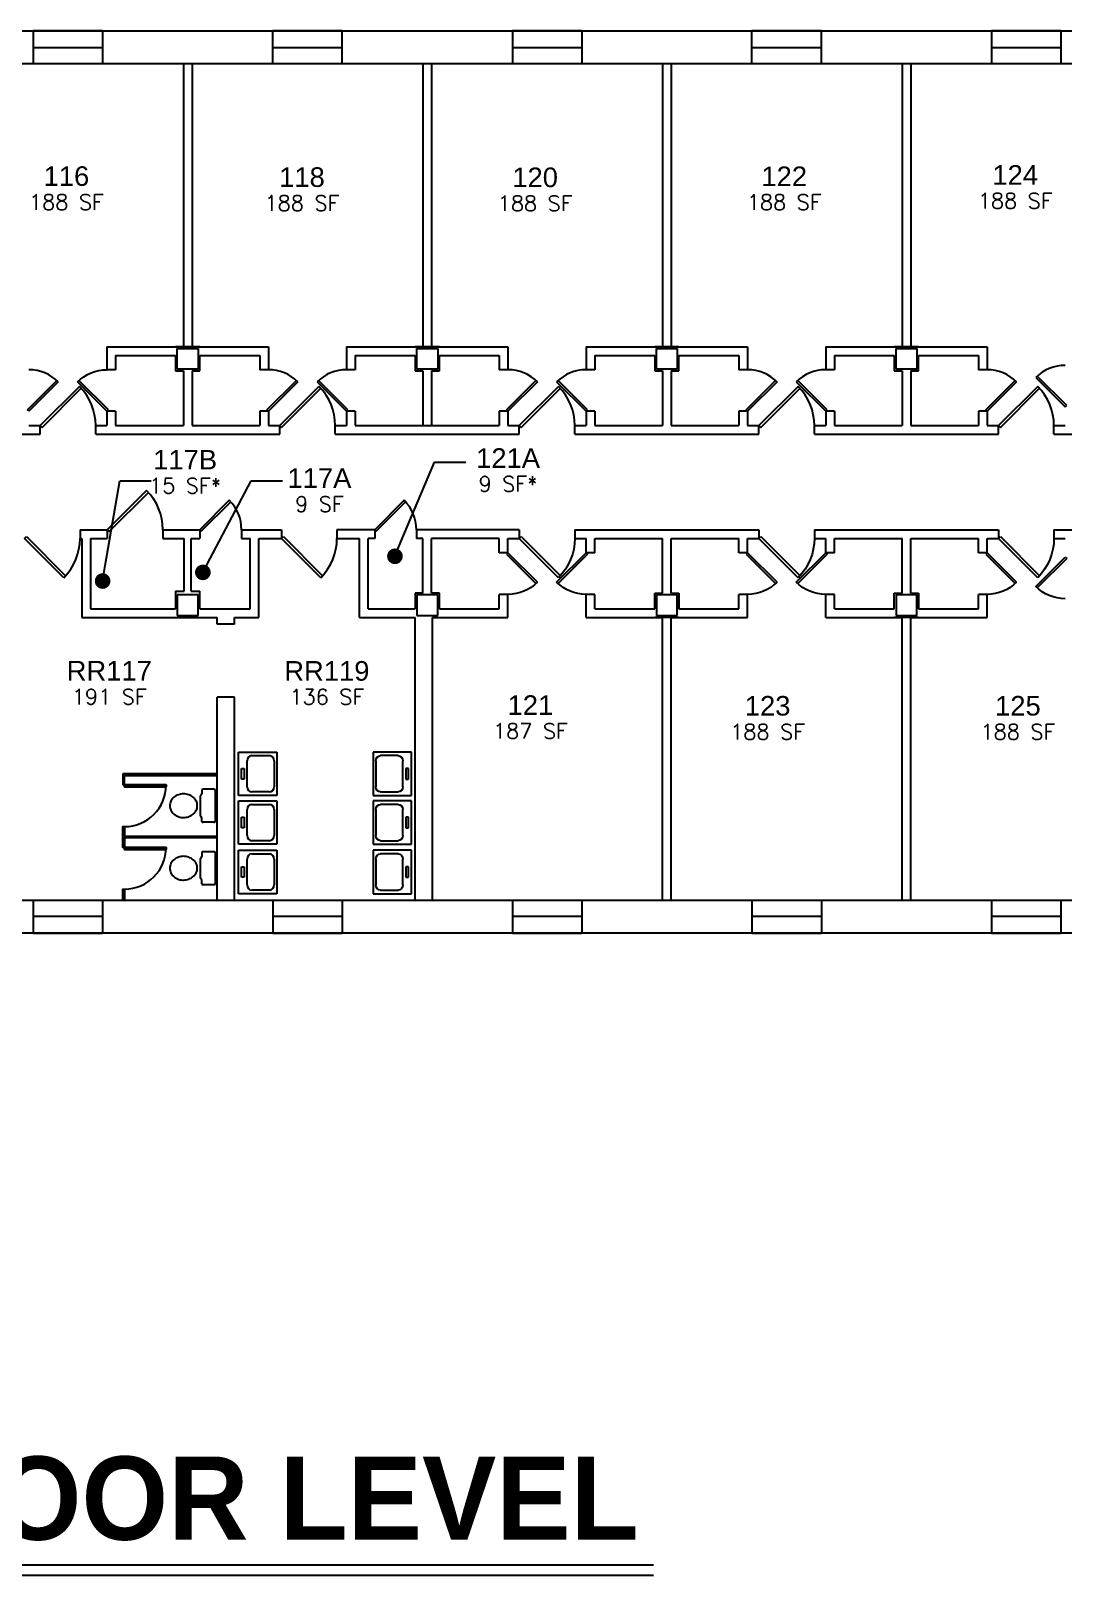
# Model space of a CAD drawing. Header units: inches. Extents: x -2 to 2969, y -44 to 2070.
# Drawn here: x 1899 to 2494, y 1132 to 2022 of the extents above; entities that cross this region are included whole.
import ezdxf
from ezdxf import colors
from ezdxf.entities.mleader import LeaderData, LeaderLine
from ezdxf.enums import TextEntityAlignment as Align
from ezdxf.math import Vec2, Vec3

# ---------------------------------------------------------------- set-up
doc = ezdxf.new("R2010")
doc.units = ezdxf.units.IN
doc.header["$MEASUREMENT"] = 0
doc.layers.get('0').update_dxf_attribs({"linetype": 'CONTINUOUS'})
for name, color, linetype in [('A-ANNO-LEVL', 4, 'CONTINUOUS'), ('A-DOOR', 2, 'CONTINUOUS'), ('A-FLOR-TPTN', 3, 'CONTINUOUS'), ('A-GLAZ', 2, 'CONTINUOUS'), ('A-SPAC-ANOT', 7, 'CONTINUOUS'), ('A-SPAC-RMNO', 4, 'CONTINUOUS'), ('A-SPAC-RMTW', 4, 'CONTINUOUS'), ('A-WALL', 7, 'CONTINUOUS'), ('P-FIXT', 3, 'CONTINUOUS'), ('S-COLS', 5, 'CONTINUOUS')]:
    doc.layers.add(name, color=color, linetype=linetype)
doc.styles.add('FAI1', font='arial.ttf')
doc.styles.add('LEVELTXT', font='bold.shx', dxfattribs={"height": 0.25})
doc.styles.add('ROMANS', font='ROMANS.shx')
doc.styles.add('simplex', font='simplex.shx')

# ---------------------------------------------------------------- blocks, each defined once
blk = doc.blocks.new('AD131')
for p, q in [((0.03333, -0.475023), (0.03333, 0.475023)), ((0.05833, 0.500023), (0.298978, 0.500023)), ((0.323978, 0.475023), (0.323978, 0.362171)), ((0.323978, 0.362171), (0.354249, 0.298611)), ((0.354249, 0.298611), (0.354249, -0.298611)), ((0.323978, -0.362171), (0.354249, -0.298611)), ((0.05833, -0.500023), (0.298978, -0.500023)), ((0.323978, -0.475023), (0.323978, -0.362171))]:
    blk.add_line(p, q)
blk.add_lwpolyline([(1.033321, -0.002131, 0.084445), (1.00948, 0.138025, 0.091522), (0.944276, 0.252035, 0.103706), (0.835094, 0.337134, 0.134256), (0.729302, 0.357313, 0.114344), (0.615596, 0.330966, 0.103706), (0.514328, 0.252035, 0.091522), (0.449124, 0.138025, 0.084445), (0.425283, -0.002131, 0.084445), (0.449124, -0.142287, 0.091522), (0.514328, -0.256296, 0.103706), (0.615596, -0.335228, 0.114344), (0.729302, -0.361575, 0.114344), (0.843008, -0.335228, 0.103706), (0.944276, -0.256296, 0.091522), (1.00948, -0.142287, 0.084445)], format="xyb", close=True)
for centre, start, end in [((0.05833, 0.475023), 90, 180), ((0.298978, 0.475023), 0, 90), ((0.05833, -0.475023), 180, 270), ((0.298978, -0.475023), 270, 0)]:
    blk.add_arc(centre, 0.025, start, end)
blk = doc.blocks.new('AE141')
for p, q in [((0.499999, 0), (0.451388, 0)), ((0.451388, 0), (0.451388, -0.999997)), ((0.499999, -0.999997), (0.451388, -0.999997))]:
    blk.add_line(p, q)
blk.add_arc((0.499999, 0), 0.999997, 180, 270)
at = {"linetype": 'Continuous'}
for points in [[(0.451388, 0), (0.451388, -0.999997), (0.451388, -0.999997, 1), (0.451388, 0, 1)], [(0.499999, 0, 1), (0.499999, -0.999997, 1), (0.451388, -0.999997, 1), (0.451388, 0, 1)], [(0.499999, 0), (0.499999, 0, 1), (0.451388, 0, 1), (0.451388, 0)], [(0.499999, 0), (0.499999, -0.999997), (0.451388, -0.998815), (0.451388, 0)], [(0.499999, 0), (0.499999, -0.999997), (0.499999, -0.999997, 1), (0.499999, 0, 1)], [(0.499999, -0.999997), (0.499999, -0.999997, 1), (0.451388, -0.999997, 1), (0.451388, -0.998815)]]:
    blk.add_3dface(points, dxfattribs=at)
blk = doc.blocks.new('AC141')
for p, q in [((0, 0.5), (1, 0.5)), ((0, -0.5), (0, 0.5)), ((0.346581, 0.4183), (0.810283, 0.4183)), ((1, 0.5), (1, -0.5)), ((0.0753, 0.12255), (0.145017, 0.12255)), ((0.0753, -0.12255), (0.0753, 0.12255)), ((0.145017, 0.12255), (0.145017, -0.12255)), ((0.226581, -0.2983), (0.226581, 0.2983)), ((0.930283, 0.2983), (0.930283, -0.2983)), ((0.145017, -0.12255), (0.0753, -0.12255)), ((1, -0.5), (0, -0.5)), ((0.810283, -0.4183), (0.346581, -0.4183))]:
    blk.add_line(p, q)
for centre, start, end in [((0.346581, 0.2983), 90, 180), ((0.810283, 0.2983), 0, 90), ((0.346581, -0.2983), 180, 270), ((0.810283, -0.2983), 270, 0)]:
    blk.add_arc(centre, 0.12, start, end)
blk = doc.blocks.new('VS')
at = {"layer": 'A-ANNO-LEVL', "style": 'LEVELTXT'}
blk.add_attdef('VIEW', (0, 0.0748), '', height=0.25, dxfattribs=at)
blk = doc.blocks.new('AWI002')
blk.add_line((-0.5, -1), (0.5, -1))
blk = doc.blocks.new('ADO001')
for p, q in [((0.207106, 0.707105), (-0.499999, 0)), ((-0.465625, -0.034373), (0.240643, 0.671896)), ((-0.499999, 0), (-0.465625, -0.034373))]:
    blk.add_line(p, q)
blk.add_arc((-0.499999, 0), 0.999997, 0, 45)
blk = doc.blocks.new('ADO101')
for p, q in [((0.465624, -0.034373), (-0.240645, 0.671896)), ((-0.207108, 0.707105), (0.499997, 0)), ((0.499997, 0), (0.465624, -0.034373))]:
    blk.add_line(p, q)
blk.add_arc((0.499997, 0), 0.999997, 135, 180)
blk = doc.blocks.new('FMGRM1')
at = {"style": 'FAI1'}
for tag, p in [('DATA1', (0, -0.284)), ('DATA2', (0, -0.443)), ('DATA3', (0, -0.602)), ('DATA4', (0, -0.762)), ('DATA5', (0, -0.921))]:
    blk.add_attdef(tag, text='', height=0.117, dxfattribs=at).set_placement(p, align=Align.CENTER)
at = {"layer": 'A-SPAC-RMNO', "style": 'FAI1'}
blk.add_attdef('RMNUMB', text='', height=0.16, dxfattribs=at).set_placement((0, 0), align=Align.MIDDLE)
blk = doc.blocks.new('_Dot')
at = {"color": 0, "linetype": 'ByBlock', "lineweight": -2}
blk.add_line((-0.5, 0), (-1, 0), dxfattribs=at)
at = {"color": 0, "linetype": 'ByBlock', "const_width": 0.5}
blk.add_lwpolyline([(-0.25, 0, 1), (0.25, 0, 1)], format="xyb", close=True, dxfattribs=at)

msp = doc.modelspace()

# ---------------------------------------------------------------- linework, layer by layer
for p, q in [((1987.69, 1698.69), (1987.69, 1729.19)), ((1991.69, 1698.69), (1991.69, 1729.19))]:
    msp.add_line(p, q)
at = {"layer": 'A-ANNO-LEVL'}
for p, q in [((1596.93, 1137.7), (2257.93, 1137.7)), ((1596.93, 1131.7), (2257.93, 1131.7))]:
    msp.add_line(p, q, dxfattribs=at)
at = {"layer": 'A-FLOR-TPTN'}
for p, q in [((2006.29, 1593.6), (1952.29, 1593.6)), ((1952.29, 1593.6), (1952.29, 1587.1)), ((2006.29, 1592.6), (2006.29, 1593.6)), ((1952.29, 1587.1), (1953.29, 1587.1)), ((1953.29, 1587.1), (1953.29, 1592.6)), ((1953.29, 1592.6), (2006.29, 1592.6))]:
    msp.add_line(p, q, dxfattribs=at)
for points in [[(2006.29, 1556.6), (1953.29, 1556.6), (1953.29, 1551.1), (1952.29, 1551.1), (1952.29, 1563.1), (1953.29, 1563.1), (1953.29, 1557.6), (2006.29, 1557.6), (2006.29, 1556.6)], [(1952.29, 1521.1), (1952.29, 1527.1), (1953.29, 1527.1), (1953.29, 1521.1)]]:
    msp.add_lwpolyline(points, dxfattribs=at)
at = {"layer": 'A-GLAZ'}
for p, q in [((1940.69, 2021.69), (1900.69, 2021.69)), ((2078.69, 2021.69), (2038.69, 2021.69)), ((2216.69, 2021.69), (2176.69, 2021.69)), ((2354.69, 2021.69), (2314.69, 2021.69)), ((2492.69, 2021.69), (2452.69, 2021.69)), ((1940.69, 2002.69), (1900.69, 2002.69)), ((2078.69, 2002.69), (2038.69, 2002.69)), ((2216.69, 2002.69), (2176.69, 2002.69)), ((2354.69, 2002.69), (2314.69, 2002.69)), ((2492.69, 2002.69), (2452.69, 2002.69)), ((1900.69, 1520.69), (1940.69, 1520.69)), ((2038.69, 1520.69), (2078.69, 1520.69)), ((2176.69, 1520.69), (2216.69, 1520.69)), ((2314.69, 1520.69), (2354.69, 1520.69)), ((2452.69, 1520.69), (2492.69, 1520.69)), ((1900.69, 1501.69), (1940.69, 1501.69)), ((2038.69, 1501.69), (2078.69, 1501.69)), ((2176.69, 1501.69), (2216.69, 1501.69)), ((2314.69, 1501.69), (2354.69, 1501.69)), ((2452.69, 1501.69), (2492.69, 1501.69))]:
    msp.add_line(p, q, dxfattribs=at)
at = {"layer": 'A-WALL'}
for p, q in [((1003.69, 2021.69), (2835.69, 2021.69)), ((1900.69, 2021.69), (1900.69, 2002.69)), ((1940.69, 2021.69), (1940.69, 2002.69)), ((2038.69, 2002.69), (2038.69, 2021.69)), ((2078.69, 2002.69), (2078.69, 2021.69)), ((2176.69, 2021.69), (2176.69, 2002.69)), ((2216.69, 2021.69), (2216.69, 2002.69)), ((2314.69, 2002.69), (2314.69, 2021.69)), ((2354.69, 2002.69), (2354.69, 2021.69)), ((2452.69, 2021.69), (2452.69, 2002.69)), ((2492.69, 2021.69), (2492.69, 2002.69)), ((2816.51, 2002.69), (983.69, 2002.69)), ((1987.19, 2002.69), (1987.19, 1839.69)), ((1992.19, 2002.69), (1992.19, 1839.69)), ((2125.19, 2002.69), (2125.19, 1839.69)), ((2130.19, 2002.69), (2130.19, 1839.69)), ((2263.19, 2002.69), (2263.19, 1839.69)), ((2268.19, 2002.69), (2268.19, 1839.69)), ((2401.19, 2002.69), (2401.19, 1839.69)), ((2406.19, 2002.69), (2406.19, 1839.69)), ((1943.19, 1839.69), (1987.19, 1839.69)), ((1943.19, 1839.69), (1943.19, 1826.44)), ((1948.19, 1834.69), (1982.69, 1834.69)), ((1948.19, 1834.69), (1948.19, 1826.44)), ((1996.69, 1839.69), (1982.69, 1839.69)), ((1982.69, 1834.69), (1982.69, 1825.69)), ((1992.19, 1839.69), (2036.19, 1839.69)), ((1996.69, 1825.69), (1996.69, 1834.69)), ((1996.69, 1834.69), (2031.19, 1834.69)), ((2031.19, 1834.69), (2031.19, 1826.44)), ((2036.19, 1839.69), (2036.19, 1826.44)), ((2081.19, 1839.69), (2125.19, 1839.69)), ((2081.19, 1839.69), (2081.19, 1826.44)), ((2086.19, 1834.69), (2120.69, 1834.69)), ((2086.19, 1834.69), (2086.19, 1826.44)), ((2134.69, 1839.69), (2120.69, 1839.69)), ((2120.69, 1834.69), (2120.69, 1825.69)), ((2130.19, 1839.69), (2174.19, 1839.69)), ((2134.69, 1825.69), (2134.69, 1834.69)), ((2134.69, 1834.69), (2169.19, 1834.69)), ((2169.19, 1834.69), (2169.19, 1826.44)), ((2174.19, 1839.69), (2174.19, 1826.44)), ((2219.19, 1839.69), (2263.19, 1839.69)), ((2219.19, 1839.69), (2219.19, 1826.44)), ((2224.19, 1834.69), (2258.69, 1834.69)), ((2224.19, 1834.69), (2224.19, 1826.44)), ((2272.69, 1839.69), (2258.69, 1839.69)), ((2258.69, 1834.69), (2258.69, 1825.69)), ((2268.19, 1839.69), (2312.19, 1839.69)), ((2272.69, 1825.69), (2272.69, 1834.69)), ((2272.69, 1834.69), (2307.19, 1834.69)), ((2307.19, 1834.69), (2307.19, 1826.44)), ((2312.19, 1839.69), (2312.19, 1826.44)), ((2357.19, 1839.69), (2401.19, 1839.69)), ((2357.19, 1839.69), (2357.19, 1826.44)), ((2362.19, 1834.69), (2396.69, 1834.69)), ((2362.19, 1834.69), (2362.19, 1826.44)), ((2410.69, 1839.69), (2396.69, 1839.69)), ((2396.69, 1834.69), (2396.69, 1825.69)), ((2406.19, 1839.69), (2450.19, 1839.69)), ((2410.69, 1825.69), (2410.69, 1834.69)), ((2410.69, 1834.69), (2445.19, 1834.69)), ((2445.19, 1834.69), (2445.19, 1826.44)), ((2450.19, 1839.69), (2450.19, 1826.44)), ((1948.19, 1826.44), (1943.19, 1826.44)), ((1982.69, 1825.69), (1987.19, 1825.69)), ((1987.19, 1825.69), (1987.19, 1794.19)), ((1992.19, 1825.69), (1992.19, 1794.19)), ((1992.19, 1825.69), (1996.69, 1825.69)), ((2036.19, 1826.44), (2031.19, 1826.44)), ((2086.19, 1826.44), (2081.19, 1826.44)), ((2120.69, 1825.69), (2125.19, 1825.69)), ((2125.19, 1825.69), (2125.19, 1794.19)), ((2130.19, 1825.69), (2130.19, 1794.19)), ((2130.19, 1825.69), (2134.69, 1825.69)), ((2174.19, 1826.44), (2169.19, 1826.44)), ((2224.19, 1826.44), (2219.19, 1826.44)), ((2258.69, 1825.69), (2263.19, 1825.69)), ((2263.19, 1825.69), (2263.19, 1794.19)), ((2268.19, 1825.69), (2268.19, 1794.19)), ((2268.19, 1825.69), (2272.69, 1825.69)), ((2312.19, 1826.44), (2307.19, 1826.44)), ((2362.19, 1826.44), (2357.19, 1826.44)), ((2396.69, 1825.69), (2401.19, 1825.69)), ((2401.19, 1825.69), (2401.19, 1794.19)), ((2406.19, 1825.69), (2406.19, 1794.19)), ((2406.19, 1825.69), (2410.69, 1825.69)), ((2450.19, 1826.44), (2445.19, 1826.44)), ((1943.19, 1802.44), (1943.19, 1794.19)), ((1948.19, 1802.44), (1943.19, 1802.44)), ((1948.19, 1802.44), (1948.19, 1794.19)), ((2031.19, 1802.44), (2031.19, 1794.19)), ((2036.19, 1802.44), (2031.19, 1802.44)), ((2036.19, 1802.44), (2036.19, 1794.19)), ((2081.19, 1802.44), (2081.19, 1794.19)), ((2086.19, 1802.44), (2081.19, 1802.44)), ((2086.19, 1802.44), (2086.19, 1794.19)), ((2169.19, 1802.44), (2169.19, 1794.19)), ((2174.19, 1802.44), (2169.19, 1802.44)), ((2174.19, 1802.44), (2174.19, 1794.19)), ((2219.19, 1802.44), (2219.19, 1794.19)), ((2224.19, 1802.44), (2219.19, 1802.44)), ((2224.19, 1802.44), (2224.19, 1794.19)), ((2307.19, 1802.44), (2307.19, 1794.19)), ((2312.19, 1802.44), (2307.19, 1802.44)), ((2312.19, 1802.44), (2312.19, 1794.19)), ((2357.19, 1802.44), (2357.19, 1794.19)), ((2362.19, 1802.44), (2357.19, 1802.44)), ((2362.19, 1802.44), (2362.19, 1794.19)), ((2445.19, 1802.44), (2445.19, 1794.19)), ((2450.19, 1802.44), (2445.19, 1802.44)), ((2450.19, 1802.44), (2450.19, 1794.19)), ((1798.69, 1789.19), (1904.69, 1789.19)), ((1898.19, 1794.19), (1904.69, 1794.19)), ((1904.69, 1789.19), (1904.69, 1794.19)), ((1936.69, 1794.19), (1943.19, 1794.19)), ((1936.69, 1789.19), (1936.69, 1794.19)), ((1936.69, 1789.19), (2042.69, 1789.19)), ((1948.19, 1794.19), (1987.19, 1794.19)), ((1992.19, 1794.19), (2031.19, 1794.19)), ((2036.19, 1794.19), (2042.69, 1794.19)), ((2042.69, 1789.19), (2042.69, 1794.19)), ((2074.69, 1794.19), (2081.19, 1794.19)), ((2074.69, 1789.19), (2074.69, 1794.19)), ((2074.69, 1789.19), (2180.69, 1789.19)), ((2086.19, 1794.19), (2169.19, 1794.19)), ((2174.19, 1794.19), (2180.69, 1794.19)), ((2180.69, 1789.19), (2180.69, 1794.19)), ((2212.69, 1794.19), (2219.19, 1794.19)), ((2212.69, 1789.19), (2212.69, 1794.19)), ((2212.69, 1789.19), (2318.69, 1789.19)), ((2224.19, 1794.19), (2263.19, 1794.19)), ((2268.19, 1794.19), (2307.19, 1794.19)), ((2312.19, 1794.19), (2318.69, 1794.19)), ((2318.69, 1789.19), (2318.69, 1794.19)), ((2350.69, 1794.19), (2357.19, 1794.19)), ((2350.69, 1789.19), (2350.69, 1794.19)), ((2350.69, 1789.19), (2456.69, 1789.19)), ((2362.19, 1794.19), (2401.19, 1794.19)), ((2406.19, 1794.19), (2445.19, 1794.19)), ((2450.19, 1794.19), (2456.69, 1794.19)), ((2456.69, 1789.19), (2456.69, 1794.19)), ((2488.69, 1794.19), (2495.19, 1794.19)), ((2488.69, 1789.19), (2488.69, 1794.19)), ((2488.69, 1789.19), (2594.69, 1789.19)), ((1927.69, 1734.19), (1943.4, 1734.19)), ((1927.69, 1734.19), (1927.69, 1729.19)), ((1927.69, 1729.19), (1928.69, 1729.19)), ((1928.69, 1729.19), (1928.69, 1683.69)), ((1933.69, 1729.19), (1933.69, 1688.69)), ((1933.69, 1729.19), (1943.4, 1729.19)), ((1943.4, 1734.19), (1943.4, 1729.19)), ((1975.4, 1734.19), (1996.69, 1734.19)), ((1975.4, 1734.19), (1975.4, 1729.19)), ((1975.4, 1729.19), (1987.69, 1729.19)), ((1991.69, 1729.19), (1996.69, 1729.19)), ((1996.69, 1734.19), (1996.69, 1729.19)), ((2020.69, 1734.19), (2020.69, 1729.19)), ((2020.69, 1734.19), (2043.69, 1734.19)), ((2020.69, 1729.19), (2025.69, 1729.19)), ((2025.69, 1688.69), (2025.69, 1729.19)), ((2030.69, 1683.69), (2030.69, 1729.19)), ((2030.69, 1729.19), (2043.69, 1729.19)), ((2043.69, 1734.19), (2043.69, 1729.19)), ((2075.69, 1734.19), (2075.69, 1729.19)), ((2097.44, 1734.19), (2075.69, 1734.19)), ((2075.69, 1729.19), (2088.69, 1729.19)), ((2088.69, 1683.69), (2088.69, 1729.19)), ((2093.69, 1688.69), (2093.69, 1729.19)), ((2097.44, 1729.19), (2093.69, 1729.19)), ((2097.44, 1734.19), (2097.44, 1729.19)), ((2180.69, 1734.19), (2121.44, 1734.19)), ((2121.44, 1734.19), (2121.44, 1729.19)), ((2125.19, 1729.19), (2121.44, 1729.19)), ((2125.19, 1697.69), (2125.19, 1729.19)), ((2130.19, 1697.69), (2130.19, 1729.19)), ((2169.19, 1729.19), (2130.19, 1729.19)), ((2169.19, 1720.94), (2169.19, 1729.19)), ((2174.19, 1720.94), (2174.19, 1729.19)), ((2174.19, 1729.19), (2180.69, 1729.19)), ((2180.69, 1734.19), (2180.69, 1729.19)), ((2212.69, 1734.19), (2212.69, 1729.19)), ((2212.69, 1734.19), (2318.69, 1734.19)), ((2212.69, 1729.19), (2219.19, 1729.19)), ((2219.19, 1720.94), (2219.19, 1729.19)), ((2224.19, 1720.94), (2224.19, 1729.19)), ((2224.19, 1729.19), (2263.19, 1729.19)), ((2263.19, 1697.69), (2263.19, 1729.19)), ((2268.19, 1729.19), (2307.19, 1729.19)), ((2268.19, 1697.69), (2268.19, 1729.19)), ((2307.19, 1720.94), (2307.19, 1729.19)), ((2312.19, 1720.94), (2312.19, 1729.19)), ((2312.19, 1729.19), (2318.69, 1729.19)), ((2318.69, 1734.19), (2318.69, 1729.19)), ((2350.69, 1734.19), (2350.69, 1729.19)), ((2350.69, 1734.19), (2456.69, 1734.19)), ((2350.69, 1729.19), (2357.19, 1729.19)), ((2357.19, 1720.94), (2357.19, 1729.19)), ((2362.19, 1720.94), (2362.19, 1729.19)), ((2362.19, 1729.19), (2401.19, 1729.19)), ((2401.19, 1697.69), (2401.19, 1729.19)), ((2406.19, 1729.19), (2445.19, 1729.19)), ((2406.19, 1697.69), (2406.19, 1729.19)), ((2445.19, 1720.94), (2445.19, 1729.19)), ((2450.19, 1720.94), (2450.19, 1729.19)), ((2450.19, 1729.19), (2456.69, 1729.19)), ((2456.69, 1734.19), (2456.69, 1729.19)), ((2488.69, 1734.19), (2594.69, 1734.19)), ((2488.69, 1734.19), (2488.69, 1729.19)), ((2488.69, 1729.19), (2495.19, 1729.19)), ((2174.19, 1720.94), (2169.19, 1720.94)), ((2224.19, 1720.94), (2219.19, 1720.94)), ((2312.19, 1720.94), (2307.19, 1720.94)), ((2362.19, 1720.94), (2357.19, 1720.94)), ((2450.19, 1720.94), (2445.19, 1720.94)), ((1982.69, 1698.69), (1982.69, 1688.69)), ((1982.69, 1698.69), (1987.69, 1698.69)), ((1991.69, 1698.69), (1996.69, 1698.69)), ((1996.69, 1688.69), (1996.69, 1698.69)), ((2120.69, 1697.69), (2120.69, 1688.69)), ((2125.19, 1697.69), (2120.69, 1697.69)), ((2134.69, 1697.69), (2130.19, 1697.69)), ((2134.69, 1688.69), (2134.69, 1697.69)), ((2174.19, 1696.94), (2169.19, 1696.94)), ((2169.19, 1688.69), (2169.19, 1696.94)), ((2174.19, 1683.69), (2174.19, 1696.94)), ((2224.19, 1696.94), (2219.19, 1696.94)), ((2219.19, 1683.69), (2219.19, 1696.94)), ((2224.19, 1688.69), (2224.19, 1696.94)), ((2258.69, 1697.69), (2263.19, 1697.69)), ((2258.69, 1688.69), (2258.69, 1697.69)), ((2268.19, 1697.69), (2272.69, 1697.69)), ((2272.69, 1697.69), (2272.69, 1688.69)), ((2312.19, 1696.94), (2307.19, 1696.94)), ((2307.19, 1688.69), (2307.19, 1696.94)), ((2312.19, 1683.69), (2312.19, 1696.94)), ((2362.19, 1696.94), (2357.19, 1696.94)), ((2357.19, 1683.69), (2357.19, 1696.94)), ((2362.19, 1688.69), (2362.19, 1696.94)), ((2396.69, 1697.69), (2401.19, 1697.69)), ((2396.69, 1688.69), (2396.69, 1697.69)), ((2406.19, 1697.69), (2410.69, 1697.69)), ((2410.69, 1697.69), (2410.69, 1688.69)), ((2450.19, 1696.94), (2445.19, 1696.94)), ((2445.19, 1688.69), (2445.19, 1696.94)), ((2450.19, 1683.69), (2450.19, 1696.94)), ((1928.69, 1683.69), (2006.69, 1683.69)), ((1933.69, 1688.69), (1982.69, 1688.69)), ((1996.69, 1688.69), (2025.69, 1688.69)), ((2006.69, 1679.69), (2006.69, 1683.69)), ((2016.69, 1683.69), (2030.69, 1683.69)), ((2016.69, 1679.69), (2016.69, 1683.69)), ((2088.69, 1683.69), (2120.69, 1683.69)), ((2093.69, 1688.69), (2120.69, 1688.69)), ((2120.69, 1520.69), (2120.69, 1683.69)), ((2130.69, 1683.69), (2134.69, 1683.69)), ((2130.69, 1520.69), (2130.69, 1683.69)), ((2130.69, 1683.69), (2174.19, 1683.69)), ((2134.69, 1688.69), (2169.19, 1688.69)), ((2219.19, 1683.69), (2263.19, 1683.69)), ((2224.19, 1688.69), (2258.69, 1688.69)), ((2272.69, 1683.69), (2258.69, 1683.69)), ((2263.19, 1520.69), (2263.19, 1683.69)), ((2268.19, 1683.69), (2312.19, 1683.69)), ((2268.19, 1520.69), (2268.19, 1683.69)), ((2272.69, 1688.69), (2307.19, 1688.69)), ((2357.19, 1683.69), (2401.19, 1683.69)), ((2362.19, 1688.69), (2396.69, 1688.69)), ((2410.69, 1683.69), (2396.69, 1683.69)), ((2401.19, 1520.69), (2401.19, 1683.69)), ((2406.19, 1683.69), (2450.19, 1683.69)), ((2406.19, 1520.69), (2406.19, 1683.69)), ((2410.69, 1688.69), (2445.19, 1688.69)), ((2016.69, 1679.69), (2006.69, 1679.69)), ((2006.69, 1520.69), (2006.69, 1637.69)), ((2016.69, 1637.69), (2006.69, 1637.69)), ((2016.69, 1520.69), (2016.69, 1637.69)), ((1106.69, 1520.69), (2816.69, 1520.69)), ((1900.69, 1520.69), (1900.69, 1501.69)), ((1940.69, 1520.69), (1940.69, 1501.69)), ((2038.69, 1520.69), (2038.69, 1501.69)), ((2078.69, 1520.69), (2078.69, 1501.69)), ((2176.69, 1520.69), (2176.69, 1501.69)), ((2216.69, 1520.69), (2216.69, 1501.69)), ((2314.69, 1520.69), (2314.69, 1501.69)), ((2354.69, 1520.69), (2354.69, 1501.69)), ((2452.69, 1520.69), (2452.69, 1501.69)), ((2492.69, 1520.69), (2492.69, 1501.69)), ((2835.69, 1501.69), (1133.69, 1501.69))]:
    msp.add_line(p, q, dxfattribs=at)
at = {"layer": 'S-COLS'}
for p, q in [((1983.69, 1826.69), (1983.69, 1838.69)), ((1983.69, 1838.69), (1995.69, 1838.69)), ((1995.69, 1838.69), (1995.69, 1826.69)), ((2121.69, 1826.69), (2121.69, 1838.69)), ((2121.69, 1838.69), (2133.69, 1838.69)), ((2133.69, 1838.69), (2133.69, 1826.69)), ((2259.69, 1826.69), (2259.69, 1838.69)), ((2259.69, 1838.69), (2271.69, 1838.69)), ((2271.69, 1838.69), (2271.69, 1826.69)), ((2397.69, 1826.69), (2397.69, 1838.69)), ((2397.69, 1838.69), (2409.69, 1838.69)), ((2409.69, 1838.69), (2409.69, 1826.69)), ((1995.69, 1826.69), (1983.69, 1826.69)), ((2133.69, 1826.69), (2121.69, 1826.69)), ((2271.69, 1826.69), (2259.69, 1826.69)), ((2409.69, 1826.69), (2397.69, 1826.69)), ((1983.69, 1696.69), (1983.69, 1684.69)), ((1995.69, 1696.69), (1983.69, 1696.69)), ((1995.69, 1684.69), (1995.69, 1696.69)), ((2121.69, 1696.69), (2121.69, 1684.69)), ((2133.69, 1696.69), (2121.69, 1696.69)), ((2133.69, 1684.69), (2133.69, 1696.69)), ((2259.69, 1696.69), (2259.69, 1684.69)), ((2271.69, 1696.69), (2259.69, 1696.69)), ((2271.69, 1684.69), (2271.69, 1696.69)), ((2397.69, 1696.69), (2397.69, 1684.69)), ((2409.69, 1696.69), (2397.69, 1696.69)), ((2409.69, 1684.69), (2409.69, 1696.69)), ((1983.69, 1684.69), (1995.69, 1684.69)), ((2121.69, 1684.69), (2133.69, 1684.69)), ((2259.69, 1684.69), (2271.69, 1684.69)), ((2397.69, 1684.69), (2409.69, 1684.69))]:
    msp.add_line(p, q, dxfattribs=at)

# ---------------------------------------------------------------- block references
at = {"layer": 'A-ANNO-LEVL'}
ref = msp.add_blockref('VS', (1596.93, 1137.7), dxfattribs=dict(at, xscale=192, yscale=192, zscale=192))
ref.add_attrib('VIEW', 'FIRST FLOOR LEVEL', (1596.93, 1152.06), dxfattribs={"height": 48, "style": 'LEVELTXT'})
at = {"layer": 'A-DOOR', "zscale": 80}
for name, p, xscale, yscale, rotation in [('ADO101', (1898.19, 1814.44), 24, 24, 270), ('ADO101', (1943.19, 1814.44), -24, 24, 89.99999999999999), ('ADO101', (2036.19, 1814.44), 24, 24, 270), ('ADO001', (2081.19, 1814.44), 24, 24, 89.99999999999999), ('ADO101', (2174.19, 1814.44), 24, 24, 270), ('ADO001', (2219.19, 1814.44), 24, 24, 89.99999999999999), ('ADO101', (2312.19, 1814.44), 24, 24, 270), ('ADO001', (2357.19, 1814.44), 24, 24, 89.99999999999999), ('ADO101', (2450.19, 1814.44), 24, 24, 270), ('ADO001', (2495.19, 1816.94), 24, 24, 89.99999999999999), ('ADO101', (1911.69, 1729.19), 32, 32, 180), ('ADO101', (2059.69, 1729.19), 32, 32, 180), ('ADO001', (2196.69, 1729.19), -32, 32, 180), ('ADO001', (2334.69, 1729.19), -32, 32, 180), ('ADO001', (2472.69, 1729.19), -32, 32, 180), ('ADO101', (2174.19, 1708.94), -24, 24, 270), ('ADO001', (2219.19, 1708.94), -24, 24, 89.99999999999999), ('ADO101', (2312.19, 1708.94), -24, 24, 270), ('ADO001', (2357.19, 1708.94), -24, 24, 89.99999999999999), ('ADO101', (2450.19, 1708.94), -24, 24, 270), ('ADO001', (2495.19, 1706.44), -24, 24, 89.99999999999999)]:
    msp.add_blockref(name, p, dxfattribs=dict(at, xscale=xscale, yscale=yscale, rotation=rotation))
for p, xscale, yscale in [((1920.69, 1794.19), 32, 32), ((2058.69, 1794.19), 32, 32), ((2196.69, 1794.19), 32, 32), ((2334.69, 1794.19), 32, 32), ((2472.69, 1794.19), 32, 32), ((1959.4, 1734.19), 32, 32), ((2008.69, 1734.19), 24, 24), ((2109.44, 1734.19), 24, 24)]:
    msp.add_blockref('ADO001', p, dxfattribs=dict(at, xscale=xscale, yscale=yscale))
at = {"layer": 'A-FLOR-TPTN', "xscale": 24, "yscale": 24, "zscale": 60, "rotation": 89.999998}
for p in [(1953.29, 1575.1), (1953.29, 1539.1)]:
    msp.add_blockref('AE141', p, dxfattribs=at)
at = {"layer": 'A-GLAZ', "xscale": 40, "yscale": 9.501261, "zscale": 36}
for p in [(1920.69, 2021.69), (2058.69, 2021.69), (2196.69, 2021.69), (2334.69, 2021.69), (2472.69, 2021.69)]:
    msp.add_blockref('AWI002', p, dxfattribs=at)
at = {"layer": 'A-GLAZ', "xscale": 40, "yscale": 9.5, "zscale": 36, "rotation": 180}
for p in [(1920.69, 1501.69), (2058.69, 1501.69), (2196.69, 1501.69), (2334.69, 1501.69), (2472.69, 1501.69)]:
    msp.add_blockref('AWI002', p, dxfattribs=at)
at = {"layer": 'A-SPAC-RMTW'}
ref = msp.add_blockref('FMGRM1', (1919.84, 1938), dxfattribs=dict(at, xscale=70.54999999999998, yscale=70.54999999999998, zscale=70.54999999999998))
ref.add_attrib('RMNUMB', '116', dxfattribs={"layer": 'A-SPAC-RMNO', "height": 11.288, "style": 'FAI1'}).set_placement((1919.84, 1938), align=Align.MIDDLE)
ref = msp.add_blockref('FMGRM1', (2055.51, 1937.41), dxfattribs=dict(at, xscale=70.54999999999998, yscale=70.54999999999998, zscale=70.54999999999998))
ref.add_attrib('RMNUMB', '118', dxfattribs={"layer": 'A-SPAC-RMNO', "height": 11.288, "style": 'FAI1'}).set_placement((2055.51, 1937.41), align=Align.MIDDLE)
ref = msp.add_blockref('FMGRM1', (2189.82, 1937.29), dxfattribs=dict(at, xscale=70.54999999999998, yscale=70.54999999999998, zscale=70.54999999999998))
ref.add_attrib('RMNUMB', '120', dxfattribs={"layer": 'A-SPAC-RMNO', "height": 11.288, "style": 'FAI1'}).set_placement((2189.82, 1937.29), align=Align.MIDDLE)
ref = msp.add_blockref('FMGRM1', (2333.29, 1937.97), dxfattribs=dict(at, xscale=70.54999999999998, yscale=70.54999999999998, zscale=70.54999999999998))
ref.add_attrib('RMNUMB', '122', dxfattribs={"layer": 'A-SPAC-RMNO', "height": 11.288, "style": 'FAI1'}).set_placement((2333.29, 1937.97), align=Align.MIDDLE)
ref = msp.add_blockref('FMGRM1', (2466.35, 1938.76), dxfattribs=dict(at, xscale=70.54999999999998, yscale=70.54999999999998, zscale=70.54999999999998))
ref.add_attrib('RMNUMB', '124', dxfattribs={"layer": 'A-SPAC-RMNO', "height": 11.288, "style": 'FAI1'}).set_placement((2466.35, 1938.76), align=Align.MIDDLE)
ref = msp.add_blockref('FMGRM1', (1988.23, 1774.55), dxfattribs=dict(at, xscale=70.54999999999998, yscale=70.54999999999998, zscale=70.54999999999998))
ref.add_attrib('RMNUMB', '117B', dxfattribs={"layer": 'A-SPAC-RMNO', "height": 11.288, "style": 'FAI1'}).set_placement((1988.23, 1774.55), align=Align.MIDDLE)
ref = msp.add_blockref('FMGRM1', (2174.23, 1775.57), dxfattribs=dict(at, xscale=70.54999999999998, yscale=70.54999999999998, zscale=70.54999999999998))
ref.add_attrib('RMNUMB', '121A', dxfattribs={"layer": 'A-SPAC-RMNO', "height": 11.288, "style": 'FAI1'}).set_placement((2174.23, 1775.57), align=Align.MIDDLE)
ref = msp.add_blockref('FMGRM1', (2065.57, 1763.95), dxfattribs=dict(at, xscale=70.54999999999998, yscale=70.54999999999998, zscale=70.54999999999998))
ref.add_attrib('RMNUMB', '117A', dxfattribs={"layer": 'A-SPAC-RMNO', "height": 11.288, "style": 'FAI1'}).set_placement((2065.57, 1763.95), align=Align.MIDDLE)
ref = msp.add_blockref('FMGRM1', (1944.53, 1652.94), dxfattribs=dict(at, xscale=70.54999999999998, yscale=70.54999999999998, zscale=70.54999999999998))
ref.add_attrib('RMNUMB', 'RR117', dxfattribs={"layer": 'A-SPAC-RMNO', "height": 11.288, "style": 'FAI1'}).set_placement((1944.53, 1652.94), align=Align.MIDDLE)
ref = msp.add_blockref('FMGRM1', (2069.86, 1652.84), dxfattribs=dict(at, xscale=70.54999999999998, yscale=70.54999999999998, zscale=70.54999999999998))
ref.add_attrib('RMNUMB', 'RR119', dxfattribs={"layer": 'A-SPAC-RMNO', "height": 11.288, "style": 'FAI1'}).set_placement((2069.86, 1652.84), align=Align.MIDDLE)
ref = msp.add_blockref('FMGRM1', (2187.1, 1633.19), dxfattribs=dict(at, xscale=70.54999999999998, yscale=70.54999999999998, zscale=70.54999999999998))
ref.add_attrib('RMNUMB', '121', dxfattribs={"layer": 'A-SPAC-RMNO', "height": 11.288, "style": 'FAI1'}).set_placement((2187.1, 1633.19), align=Align.MIDDLE)
ref = msp.add_blockref('FMGRM1', (2323.74, 1632.74), dxfattribs=dict(at, xscale=70.54999999999998, yscale=70.54999999999998, zscale=70.54999999999998))
ref.add_attrib('RMNUMB', '123', dxfattribs={"layer": 'A-SPAC-RMNO', "height": 11.288, "style": 'FAI1'}).set_placement((2323.74, 1632.74), align=Align.MIDDLE)
ref = msp.add_blockref('FMGRM1', (2467.91, 1632.74), dxfattribs=dict(at, xscale=70.54999999999998, yscale=70.54999999999998, zscale=70.54999999999998))
ref.add_attrib('RMNUMB', '125', dxfattribs={"layer": 'A-SPAC-RMNO', "height": 11.288, "style": 'FAI1'}).set_placement((2467.91, 1632.74), align=Align.MIDDLE)
at = {"layer": 'P-FIXT', "yscale": 25, "zscale": 9}
for p, xscale in [((2018.97, 1593.56), 22), ((2118.58, 1593.56), -22), ((2018.97, 1565.41), 22), ((2118.58, 1565.41), -22), ((2018.97, 1536.92), 22), ((2118.58, 1536.92), -22)]:
    msp.add_blockref('AC141', p, dxfattribs=dict(at, xscale=xscale))
at = {"layer": 'P-FIXT', "xscale": 26, "yscale": 19, "zscale": 12, "rotation": 179.999998}
for p in [(2006.29, 1575.1), (2006.29, 1539.1)]:
    msp.add_blockref('AD131', p, dxfattribs=at)

# ---------------------------------------------------------------- texts
at = {"layer": 'A-SPAC-ANOT', "style": 'ROMANS'}
for s, p in [('188 SF', (1919.84, 1918.59)), ('188 SF', (2055.51, 1918.01)), ('188 SF', (2189.82, 1917.89)), ('188 SF', (2333.29, 1918.57)), ('188 SF', (2466.35, 1919.36)), ('15 SF*', (1988.23, 1755.15)), ('9 SF*', (2174.23, 1756.17)), ('9 SF', (2065.57, 1744.55)), ('191 SF', (1944.53, 1633.54)), ('136 SF', (2069.86, 1633.44)), ('187 SF', (2187.1, 1613.79)), ('188 SF', (2323.74, 1613.34)), ('188 SF', (2467.91, 1613.34))]:
    msp.add_text(s, height=8.819, dxfattribs=at).set_placement(p, align=Align.CENTER)

# ---------------------------------------------------------------- leaders
at = {"layer": 'A-SPAC-RMTW'}
ml = msp.add_multileader_mtext('Standard', dxfattribs=at)
ml.set_content('', color=256, style='simplex')
ml.set_leader_properties()
ml.set_arrow_properties(name='DOT')
ml.build(insert=Vec2(0, 0))
ml.multileader.update_dxf_attribs({"text_left_attachment_type": 2, "text_right_attachment_type": 2, "dogleg_length": 0.0938, "arrow_head_size": 9, "scale": 192})
ctx = ml.context
ctx.base_point, ctx.scale, ctx.char_height, ctx.arrow_head_size, ctx.landing_gap_size, ctx.plane_origin = Vec3(2149.86, 1773.04), 192, 96, 9, 6, Vec3(2109.06, 1718.89)
ctx.left_attachment, ctx.right_attachment = 2, 2
notes = []
notes.append((ctx, [(0, (1, 1, 0), (2131.86, 1773.04), (1, 0), 18, [(0, [(2109.06, 1718.89)], 0, [])])]))
ctx.mtext.insert, ctx.mtext.flow_direction = Vec3(2155.86, 1821.04), 5
ml = msp.add_multileader_mtext('Standard', dxfattribs=at)
ml.set_content('', color=256, style='simplex')
ml.set_leader_properties()
ml.set_arrow_properties(name='DOT')
ml.build(insert=Vec2(0, 0))
ml.multileader.update_dxf_attribs({"text_left_attachment_type": 2, "text_right_attachment_type": 2, "dogleg_length": 0.0938, "arrow_head_size": 9, "scale": 192})
ctx = ml.context
ctx.base_point, ctx.scale, ctx.char_height, ctx.arrow_head_size, ctx.landing_gap_size, ctx.plane_origin = Vec3(1968.68, 1762.33), 192, 96, 9, 6, Vec3(1940.7, 1704.62)
ctx.left_attachment, ctx.right_attachment = 2, 2
notes.append((ctx, [(0, (1, 1, 0), (1950.68, 1762.33), (1, 0), 18, [(0, [(1940.7, 1704.62)], 0, [])])]))
ctx.mtext.insert, ctx.mtext.flow_direction = Vec3(1974.68, 1810.33), 5
ml = msp.add_multileader_mtext('Standard', dxfattribs=at)
ml.set_content('', color=256, style='simplex')
ml.set_leader_properties()
ml.set_arrow_properties(name='DOT')
ml.build(insert=Vec2(0, 0))
ml.multileader.update_dxf_attribs({"text_left_attachment_type": 2, "text_right_attachment_type": 2, "dogleg_length": 0.0938, "arrow_head_size": 9, "scale": 192})
ctx = ml.context
ctx.base_point, ctx.scale, ctx.char_height, ctx.arrow_head_size, ctx.landing_gap_size, ctx.plane_origin = Vec3(2044.23, 1762.33), 192, 96, 9, 6, Vec3(1998.43, 1709.61)
ctx.left_attachment, ctx.right_attachment = 2, 2
notes.append((ctx, [(0, (1, 1, 0), (2026.23, 1762.33), (1, 0), 18, [(0, [(1998.43, 1709.61)], 0, [])])]))
ctx.mtext.insert, ctx.mtext.flow_direction = Vec3(2050.23, 1810.33), 5
for ctx, leaders in notes:
    for number, flags, end, landing, length, lines in leaders:
        leader = LeaderData()
        leader.index, (leader.has_last_leader_line, leader.has_dogleg_vector, leader.attachment_direction) = number, flags
        leader.last_leader_point, leader.dogleg_vector, leader.dogleg_length = Vec3(end), Vec3(landing), length
        for number, points, colour, breaks in lines:
            line = LeaderLine()
            line.index, line.vertices, line.color, line.breaks = number, Vec3.list(points), colors.encode_raw_color(colour), breaks
            leader.lines.append(line)
        ctx.leaders.append(leader)

doc.saveas('drawing.dxf')
